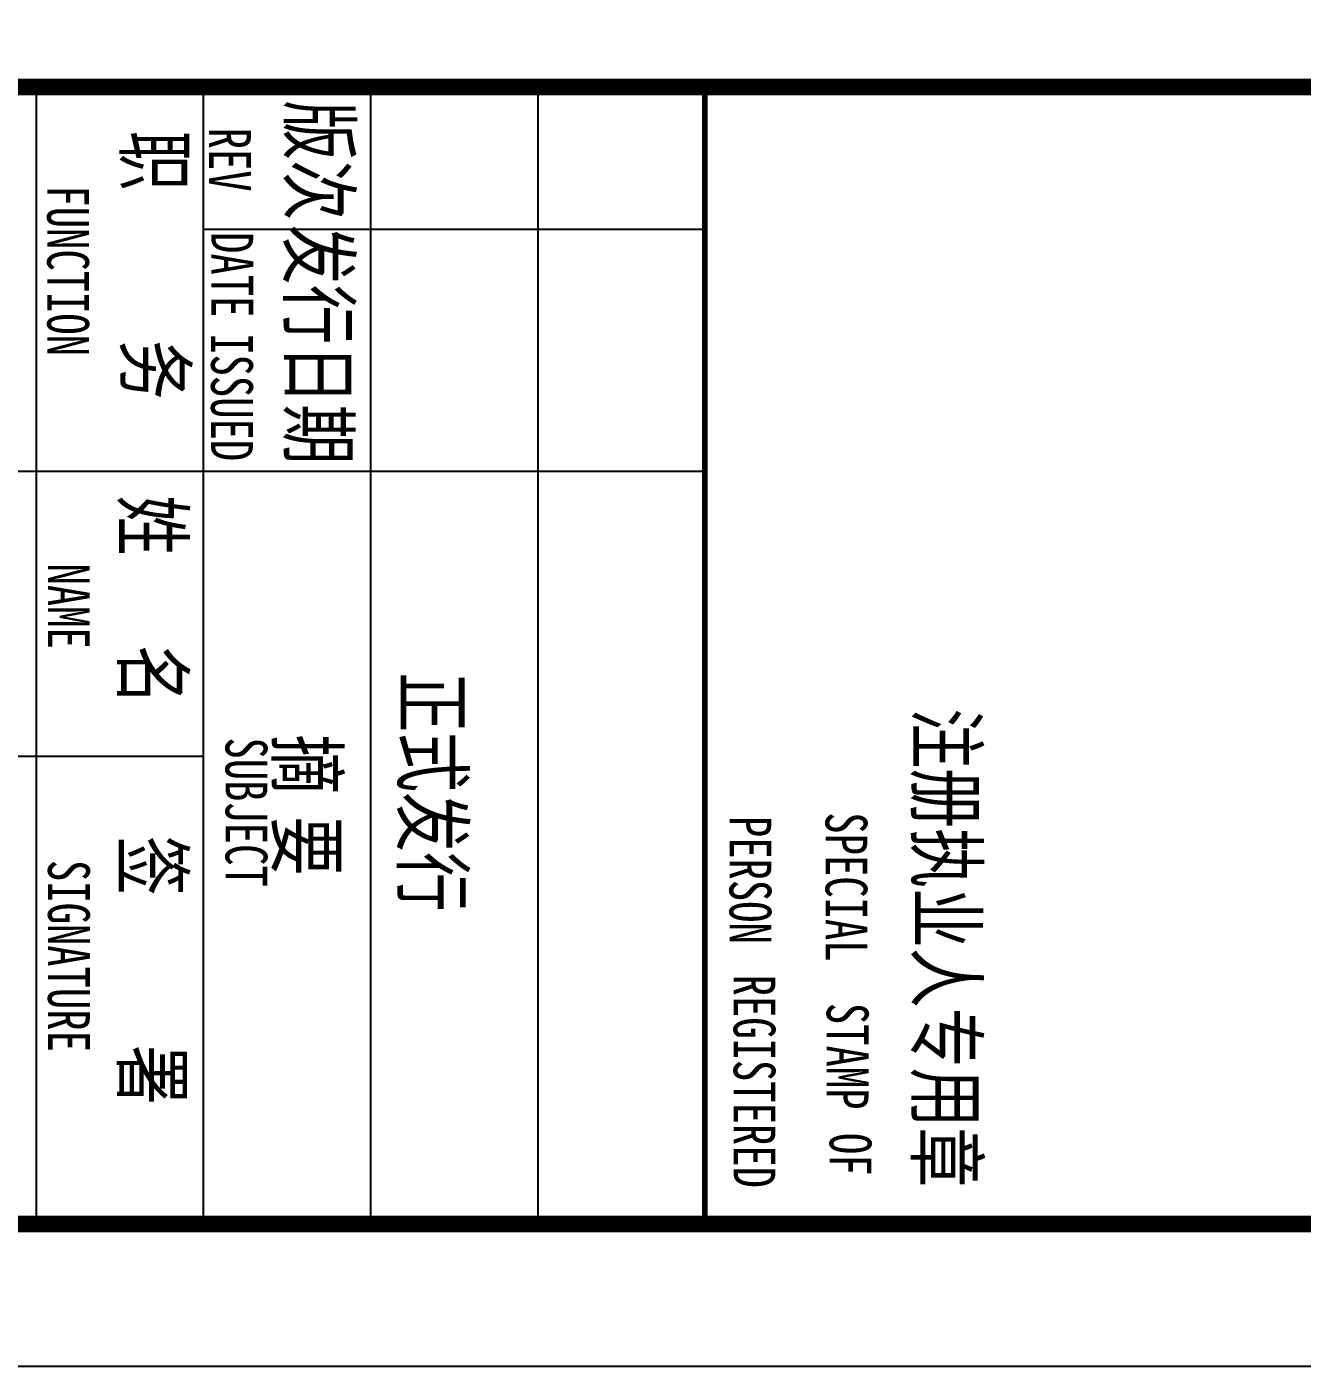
# Model space of a CAD drawing. Extents: x -46552 to 500351, y 55470 to 139570.
# Drawn here: x 317989 to 326963, y 55470 to 64894 of the extents above; entities that cross this region are included whole.
import ezdxf

# ---------------------------------------------------------------- set-up
doc = ezdxf.new("R2010")
doc.units = 0
doc.header["$LTSCALE"] = 1000
doc.header["$MEASUREMENT"] = 0
doc.layers.add('PUB_TITLE', color=7, linetype='Continuous')
doc.layers.add('TK', color=126, linetype='Continuous')
doc.styles.add('-宋体', font='', dxfattribs={"width": 0.8})
doc.styles.get('-宋体').set_extended_font_data('SimSun')

# ---------------------------------------------------------------- blocks, each defined once
blk = doc.blocks.new('jztq')
at = {"layer": 'TK'}
for p, q in [((256167.5, 240983.8), (256167.5, 288042.7)), ((256167.5, 268043.1), (264167.5, 268043.1)), ((257168, 264513.7), (257168, 268043.1)), ((258873.4, 268043.1), (258873.4, 253925.5)), ((256167.5, 266866.7), (264167.5, 266866.7)), ((256167.5, 265690.2), (264167.5, 265690.2)), ((256167.5, 264513.7), (264167.5, 264513.7)), ((260878.6, 264513.7), (260878.6, 253890.9)), ((256167.5, 263337.2), (264167.5, 263337.2))]:
    blk.add_line(p, q, dxfattribs=at)
at = {"layer": 'TK', "const_width": 117.6}
blk.add_lwpolyline([(256167.5, 298383.8), (264167.5, 298383.8), (264167.5, 240984.3), (256167.5, 240984.3)], close=True, dxfattribs=at)
at = {"layer": 'TK', "const_width": 40}
blk.add_lwpolyline([(256167.5, 268043.1), (264167.5, 268043.1)], dxfattribs=at)
at = {"layer": 'TK', "style": '-宋体', "width": 0.75}
for s, height, p in [('注册执业人专用章', 411.76, (260539.1, 269535.9)), ('SPECIAL', 294.12, (261270.1, 268891.5)), ('STAMP', 294.12, (262611, 268900)), ('OF', 294.12, (263526.2, 268920.6)), ('PERSON', 294.12, (261295.4, 268216)), ('REGISTERED', 294.12, (262412.3, 268244.9)), ('正式发行', 411.76, (260285.5, 265921.1)), ('版次', 411.76, (256261.3, 265124.1)), ('发行日期', 411.76, (257136.4, 265121.2)), ('摘', 411.8, (260722.6, 265036.4)), ('要', 411.8, (261296.9, 265036.4)), ('SUBJECT', 294.12, (260743.7, 264670.3)), ('REV', 294.12, (256453.4, 264554.7)), ('DATE', 294.12, (257188.1, 264570.6)), ('ISSUED', 294.12, (257899.3, 264568.5)), ('职     务', 411.76, (256474.5, 263968.6)), ('姓   名', 411.76, (259040, 263950.6)), ('签     署', 411.76, (261435.7, 263949.5)), ('FUNCTION', 294.12, (256859.3, 263415.7)), ('NAME', 294.12, (259519.8, 263420.2)), ('SIGNATURE', 294.12, (261605.5, 263421.4))]:
    blk.add_text(s, height=height, dxfattribs=at).set_placement(p)

msp = doc.modelspace()

# ---------------------------------------------------------------- linework, layer by layer
at = {"layer": 'PUB_TITLE', "color": 4}
msp.add_lwpolyline([(294701.6, 55470.3), (354101.6, 55470.3), (354101.6, 139570.3), (294701.6, 139570.3)], close=True, dxfattribs=at)
at = {"layer": 'PUB_TITLE', "color": 4, "const_width": 100}
msp.add_lwpolyline([(295701.6, 56470.3), (353101.6, 56470.3), (353101.6, 137070.3), (295701.6, 137070.3)], close=True, dxfattribs=at)

# ---------------------------------------------------------------- block references
at = {"rotation": 270}
msp.add_blockref('jztq', (54717.3, 320637.8), dxfattribs=at)

doc.saveas('drawing.dxf')
